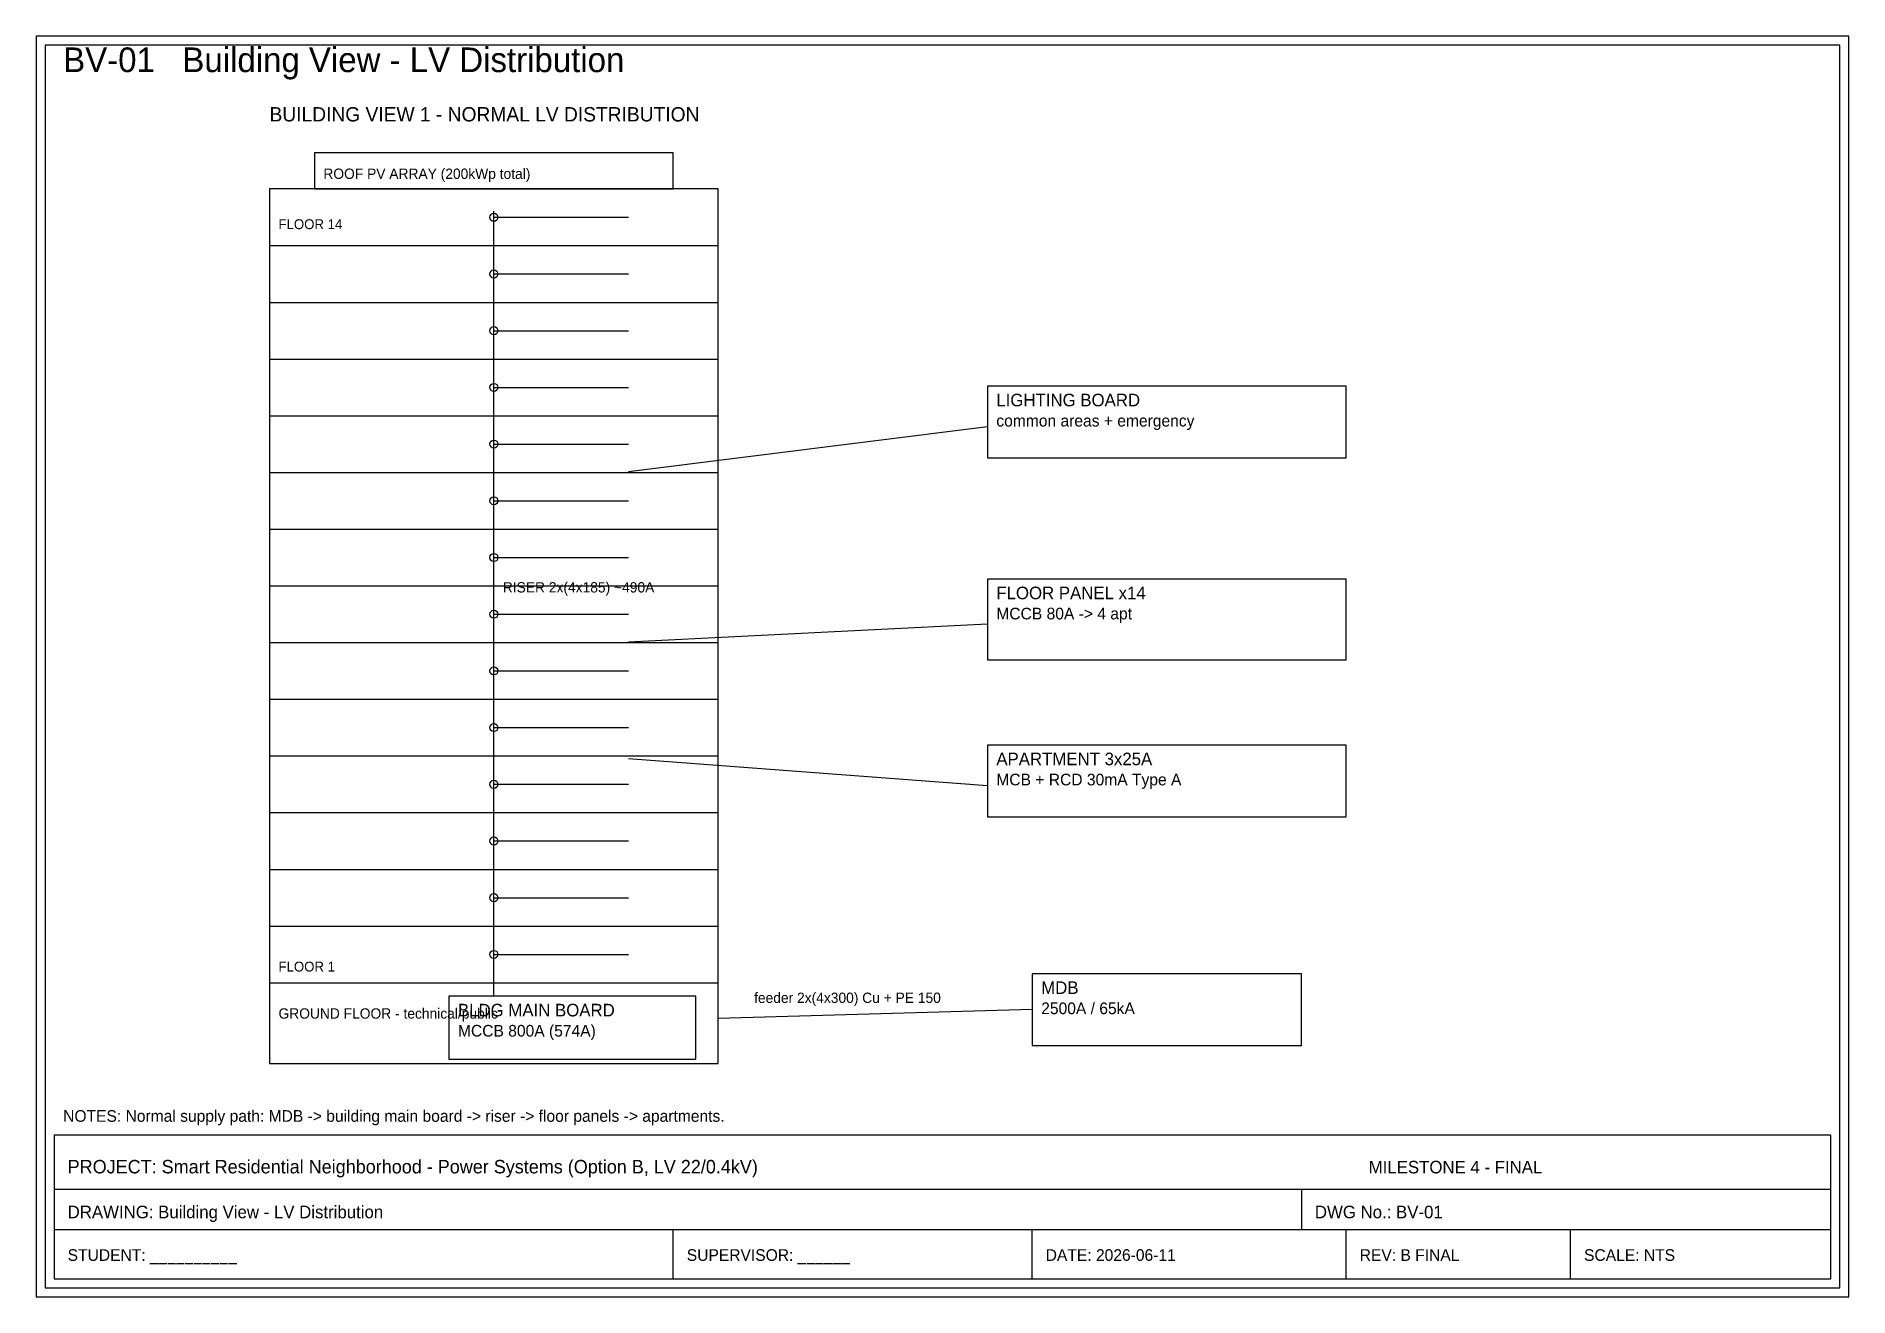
# Model space of a CAD drawing. Header units: millimetres. Extents: x 8 to 412, y 8 to 289.
import ezdxf

# ---------------------------------------------------------------- set-up
doc = ezdxf.new("R2010")
doc.units = ezdxf.units.MM
for name, color, linetype in [('E_CABLES', 3, 'CONTINUOUS'), ('E_DIMENSIONS', 8, 'CONTINUOUS'), ('E_LIGHTING', 40, 'CONTINUOUS'), ('E_POWER_FEEDERS', 5, 'CONTINUOUS'), ('E_POWER_MAIN', 1, 'CONTINUOUS'), ('E_PROTECTION', 30, 'CONTINUOUS'), ('E_PV', 2, 'CONTINUOUS'), ('E_TEXT', 7, 'CONTINUOUS'), ('E_TITLE_BLOCK', 7, 'CONTINUOUS')]:
    doc.layers.add(name, color=color, linetype=linetype)

msp = doc.modelspace()

# ---------------------------------------------------------------- linework, layer by layer
at = {"layer": 'E_CABLES'}
for p, q in [((110, 248.64), (140, 248.64)), ((110, 236), (140, 236)), ((110, 223.36), (140, 223.36)), ((110, 210.72), (140, 210.72)), ((140, 192), (220, 202)), ((110, 198.08), (140, 198.08)), ((110, 185.44), (140, 185.44)), ((110, 172.8), (140, 172.8)), ((110, 160.16), (140, 160.16)), ((140, 154), (220, 158)), ((110, 147.52), (140, 147.52)), ((110, 134.88), (140, 134.88)), ((140, 128), (220, 122)), ((110, 122.24), (140, 122.24)), ((110, 109.6), (140, 109.6)), ((110, 96.96), (140, 96.96)), ((110, 84.32), (140, 84.32)), ((230, 72), (160, 70))]:
    msp.add_line(p, q, dxfattribs=at)
at = {"layer": 'E_DIMENSIONS'}
for p, q in [((60, 242.32), (160, 242.32)), ((60, 229.68), (160, 229.68)), ((60, 217.04), (160, 217.04)), ((60, 204.4), (160, 204.4)), ((60, 191.76), (160, 191.76)), ((60, 179.12), (160, 179.12)), ((60, 166.48), (160, 166.48)), ((60, 153.84), (160, 153.84)), ((60, 141.2), (160, 141.2)), ((60, 128.56), (160, 128.56)), ((60, 115.92), (160, 115.92)), ((60, 103.28), (160, 103.28)), ((60, 90.64), (160, 90.64))]:
    msp.add_line(p, q, dxfattribs=at)
at = {"layer": 'E_LIGHTING'}
for p, q in [((300, 211), (220, 211)), ((220, 211), (220, 195)), ((300, 195), (300, 211)), ((220, 195), (300, 195))]:
    msp.add_line(p, q, dxfattribs=at)
at = {"layer": 'E_POWER_FEEDERS'}
for p, q in [((110, 75), (110, 250)), ((300, 168), (220, 168)), ((220, 168), (220, 150)), ((300, 150), (300, 168)), ((220, 150), (300, 150)), ((155, 75), (100, 75)), ((100, 75), (100, 61)), ((155, 61), (155, 75)), ((100, 61), (155, 61))]:
    msp.add_line(p, q, dxfattribs=at)
for centre in [(110, 248.64), (110, 236), (110, 223.36), (110, 210.72), (110, 198.08), (110, 185.44), (110, 172.8), (110, 160.16), (110, 147.52), (110, 134.88), (110, 122.24), (110, 109.6), (110, 96.96), (110, 84.32)]:
    msp.add_circle(centre, 0.9, dxfattribs=at)
at = {"layer": 'E_POWER_MAIN'}
for p, q in [((160, 255), (60, 255)), ((60, 255), (60, 60)), ((160, 60), (160, 255)), ((60, 78), (160, 78)), ((290, 80), (230, 80)), ((230, 80), (230, 64)), ((290, 64), (290, 80)), ((230, 64), (290, 64)), ((60, 60), (160, 60))]:
    msp.add_line(p, q, dxfattribs=at)
at = {"layer": 'E_PROTECTION'}
for p, q in [((300, 131), (220, 131)), ((220, 131), (220, 115)), ((300, 115), (300, 131)), ((220, 115), (300, 115))]:
    msp.add_line(p, q, dxfattribs=at)
at = {"layer": 'E_PV'}
for p, q in [((150, 263), (70, 263)), ((70, 263), (70, 255)), ((150, 255), (150, 263)), ((70, 255), (150, 255))]:
    msp.add_line(p, q, dxfattribs=at)
at = {"layer": 'E_TITLE_BLOCK'}
for p, q in [((412, 289), (8, 289)), ((8, 289), (8, 8)), ((410, 287), (10, 287)), ((10, 287), (10, 10)), ((410, 10), (410, 287)), ((412, 8), (412, 289)), ((408, 44), (12, 44)), ((12, 44), (12, 12)), ((408, 12), (408, 44)), ((12, 32), (408, 32)), ((290, 32), (290, 23)), ((12, 23), (408, 23)), ((150, 12), (150, 23)), ((230, 12), (230, 23)), ((300, 12), (300, 23)), ((350, 12), (350, 23)), ((10, 10), (410, 10)), ((12, 12), (408, 12)), ((8, 8), (412, 8))]:
    msp.add_line(p, q, dxfattribs=at)

# ---------------------------------------------------------------- texts
at = {"layer": 'E_CABLES'}
for s, p in [('RISER 2x(4x185) ~490A', (112, 165)), ('feeder 2x(4x300) Cu + PE 150', (168, 73.5))]:
    msp.add_text(s, height=2.3, dxfattribs=at).set_placement(p)
at = {"layer": 'E_DIMENSIONS'}
msp.add_text('NOTES: Normal supply path: MDB -> building main board -> riser -> floor panels -> apartments.', height=2.6, dxfattribs=at).set_placement((14, 47))
at = {"layer": 'E_TEXT'}
for s, height, p in [('BUILDING VIEW 1 - NORMAL LV DISTRIBUTION', 3.2, (60, 270)), ('ROOF PV ARRAY (200kWp total)', 2.3, (72, 257.2)), ('FLOOR 14', 2.2, (62, 246)), ('LIGHTING BOARD', 2.8, (222, 206.5)), ('common areas + emergency', 2.6, (222, 202)), ('FLOOR PANEL x14', 2.8, (222, 163.5)), ('MCCB 80A -> 4 apt', 2.6, (222, 159)), ('APARTMENT 3x25A', 2.8, (222, 126.5)), ('MCB + RCD 30mA Type A', 2.6, (222, 122)), ('FLOOR 1', 2.2, (62, 80.5)), ('MDB', 2.8, (232, 75.5)), ('BLDG MAIN BOARD', 2.8, (102, 70.5)), ('2500A / 65kA', 2.6, (232, 71)), ('GROUND FLOOR - technical/public', 2.3, (62, 70)), ('MCCB 800A (574A)', 2.6, (102, 66))]:
    msp.add_text(s, height=height, dxfattribs=at).set_placement(p)
at = {"layer": 'E_TITLE_BLOCK'}
for s, height, p in [('BV-01   Building View - LV Distribution', 5.5, (14, 281)), ('PROJECT: Smart Residential Neighborhood - Power Systems (Option B, LV 22/0.4kV)', 3, (15, 35.5)), ('MILESTONE 4 - FINAL', 2.8, (305, 35.5)), ('DRAWING: Building View - LV Distribution', 2.8, (15, 25.5)), ('DWG No.: BV-01', 2.8, (293, 25.5)), ('STUDENT: __________', 2.6, (15, 16)), ('SUPERVISOR: ______', 2.6, (153, 16)), ('DATE: 2026-06-11', 2.6, (233, 16)), ('REV: B FINAL', 2.6, (303, 16)), ('SCALE: NTS', 2.6, (353, 16))]:
    msp.add_text(s, height=height, dxfattribs=at).set_placement(p)

doc.saveas('drawing.dxf')
